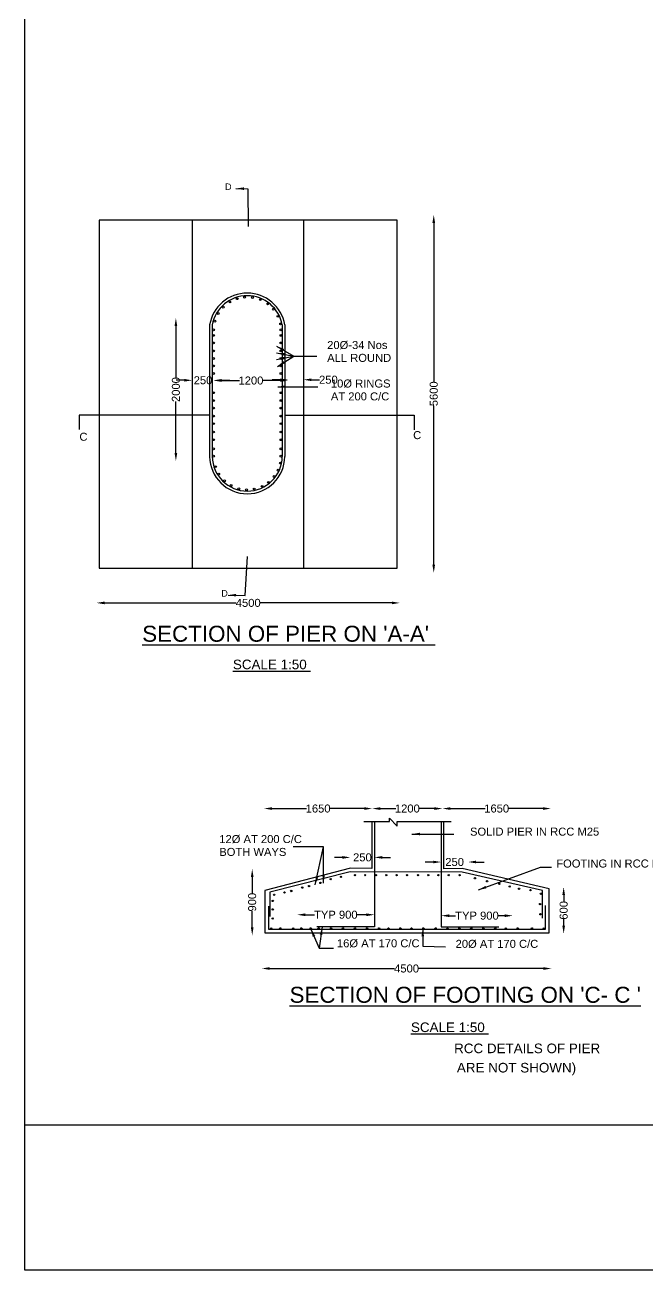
# Model space of a CAD drawing. Header units: millimetres. Extents: x 5124 to 2361568, y 2311 to 44333890.
# Drawn here: x 2352359 to 2354302, y 44327291 to 44331180 of the extents above; entities that cross this region are included whole.
import ezdxf

# ---------------------------------------------------------------- set-up
doc = ezdxf.new("R2010")
doc.units = ezdxf.units.MM
doc.header["$MEASUREMENT"] = 0
for name, color, linetype in [('DRAWING', 2, 'Continuous'), ('REF', 7, 'Continuous'), ('TEXT', 7, 'Continuous')]:
    doc.layers.add(name, color=color, linetype=linetype)
doc.styles.get("Standard").update_dxf_attribs({"font": 'arial.ttf', "height": 25})
doc.dimstyles.get("Standard").update_dxf_attribs({"dimtxt": 25, "dimasz": 25, "dimexe": 0.18, "dimexo": 0.0625, "dimgap": 0.09, "dimtad": 0, "dimdec": 0, "dimzin": 0, "dimdsep": 46, "dimtxsty": 'Standard', "dimcen": 0.09, "dimse1": 1, "dimse2": 1, "dimadec": 0, "dimazin": 0, "dimtfac": 1, "dimtdec": 0, "dimtofl": 0, "dimtmove": 0, "dimatfit": 3, "dimfxl": 1, "dimtolj": 1, "dimtzin": 0, "dimarcsym": 0})

# ---------------------------------------------------------------- blocks, each defined once
blk = doc.blocks.new('*D125')
at = {"layer": 'Defpoints', "color": 0, "transparency": 16777216}
for p in [(2353098.3, 44328234.7), (2354003.5, 44328234.7), (2354003.5, 44328233)]:
    blk.add_point(p, dxfattribs=at)
at = {"layer": 'TEXT', "color": 0, "lineweight": -2, "transparency": 16777216}
for p, q in [((2353123.3, 44328233), (2353513, 44328233)), ((2353978.5, 44328233), (2353588.8, 44328233))]:
    blk.add_line(p, q, dxfattribs=at)
at = {"layer": 'TEXT', "color": 0, "transparency": 16777216}
for points in [[(2353123.3, 44328237.2), (2353123.3, 44328228.9), (2353098.3, 44328233)], [(2353978.5, 44328237.2), (2353978.5, 44328228.9), (2354003.5, 44328233)]]:
    blk.add_solid(points, dxfattribs=at)
at = {"layer": 'TEXT', "color": 0, "transparency": 16777216, "insert": (2353550.9, 44328233), "char_height": 25, "attachment_point": 5}
blk.add_mtext('\\A1;4500', dxfattribs=at)
blk = doc.blocks.new('*D126')
at = {"layer": 'Defpoints', "color": 0, "transparency": 16777216}
for p in [(2354041.6, 44328487.7), (2354048.4, 44328487.7), (2354048.4, 44328341.5)]:
    blk.add_point(p, dxfattribs=at)
at = {"layer": 'TEXT', "color": 0, "lineweight": -2, "transparency": 16777216}
for p, q in [((2354041.6, 44328462.7), (2354041.6, 44328442.3)), ((2354041.6, 44328366.5), (2354041.6, 44328386.8))]:
    blk.add_line(p, q, dxfattribs=at)
at = {"layer": 'TEXT', "color": 0, "transparency": 16777216}
for points in [[(2354037.4, 44328462.7), (2354045.7, 44328462.7), (2354041.6, 44328487.7)], [(2354037.4, 44328366.5), (2354045.7, 44328366.5), (2354041.6, 44328341.5)]]:
    blk.add_solid(points, dxfattribs=at)
at = {"layer": 'TEXT', "color": 0, "transparency": 16777216, "insert": (2354041.6, 44328414.6), "char_height": 25, "attachment_point": 5, "rotation": 90}
blk.add_mtext('\\A1;600', dxfattribs=at)
blk = doc.blocks.new('*D127')
at = {"layer": 'Defpoints', "color": 0, "transparency": 16777216}
for p in [(2353659, 44328399), (2353882.5, 44328399), (2353882.5, 44328398)]:
    blk.add_point(p, dxfattribs=at)
at = {"layer": 'TEXT', "color": 0, "lineweight": -2, "transparency": 16777216}
for p, q in [((2353684, 44328398), (2353704, 44328398)), ((2353857.5, 44328398), (2353837.6, 44328398))]:
    blk.add_line(p, q, dxfattribs=at)
at = {"layer": 'TEXT', "color": 0, "transparency": 16777216}
for points in [[(2353684, 44328402.2), (2353684, 44328393.8), (2353659, 44328398)], [(2353857.5, 44328402.2), (2353857.5, 44328393.8), (2353882.5, 44328398)]]:
    blk.add_solid(points, dxfattribs=at)
at = {"layer": 'TEXT', "color": 0, "transparency": 16777216, "insert": (2353770.8, 44328398), "char_height": 25, "attachment_point": 5}
blk.add_mtext('\\A1;TYP 900', dxfattribs=at)
blk = doc.blocks.new('*D128')
at = {"layer": 'Defpoints', "color": 0, "transparency": 16777216}
for p in [(2353209.3, 44328404.8), (2353450.4, 44328404.8), (2353450.4, 44328400.9)]:
    blk.add_point(p, dxfattribs=at)
at = {"layer": 'TEXT', "color": 0, "lineweight": -2, "transparency": 16777216}
for p, q in [((2353234.3, 44328400.9), (2353263.1, 44328400.9)), ((2353425.4, 44328400.9), (2353396.7, 44328400.9))]:
    blk.add_line(p, q, dxfattribs=at)
at = {"layer": 'TEXT', "color": 0, "transparency": 16777216}
for points in [[(2353234.3, 44328405.1), (2353234.3, 44328396.8), (2353209.3, 44328400.9)], [(2353425.4, 44328405.1), (2353425.4, 44328396.8), (2353450.4, 44328400.9)]]:
    blk.add_solid(points, dxfattribs=at)
at = {"layer": 'TEXT', "color": 0, "transparency": 16777216, "insert": (2353329.9, 44328400.9), "char_height": 25, "attachment_point": 5}
blk.add_mtext('\\A1;TYP 900', dxfattribs=at)
blk = doc.blocks.new('*D129')
at = {"layer": 'Defpoints', "color": 0, "transparency": 16777216}
for p in [(2353450.4, 44328580), (2353375.4, 44328546), (2353450.4, 44328546)]:
    blk.add_point(p, dxfattribs=at)
at = {"layer": 'TEXT', "color": 0, "lineweight": -2, "transparency": 16777216}
for p, q in [((2353350.4, 44328580), (2353325.4, 44328580)), ((2353475.4, 44328580), (2353500.4, 44328580))]:
    blk.add_line(p, q, dxfattribs=at)
at = {"layer": 'TEXT', "color": 0, "transparency": 16777216}
for points in [[(2353350.4, 44328584.2), (2353350.4, 44328575.8), (2353375.4, 44328580)], [(2353475.4, 44328584.2), (2353475.4, 44328575.8), (2353450.4, 44328580)]]:
    blk.add_solid(points, dxfattribs=at)
at = {"layer": 'TEXT', "color": 0, "transparency": 16777216, "insert": (2353412.9, 44328580), "char_height": 25, "attachment_point": 5}
blk.add_mtext('\\A1;250', dxfattribs=at)
blk = doc.blocks.new('*D130')
at = {"layer": 'Defpoints', "color": 0, "transparency": 16777216}
for p in [(2353659, 44328571.5), (2353743, 44328571.5), (2353743, 44328565.6)]:
    blk.add_point(p, dxfattribs=at)
at = {"layer": 'TEXT', "color": 0, "lineweight": -2, "transparency": 16777216}
for p, q in [((2353634, 44328565.6), (2353609, 44328565.6)), ((2353768, 44328565.6), (2353793, 44328565.6))]:
    blk.add_line(p, q, dxfattribs=at)
at = {"layer": 'TEXT', "color": 0, "transparency": 16777216}
for points in [[(2353634, 44328569.8), (2353634, 44328561.4), (2353659, 44328565.6)], [(2353768, 44328569.8), (2353768, 44328561.4), (2353743, 44328565.6)]]:
    blk.add_solid(points, dxfattribs=at)
at = {"layer": 'TEXT', "color": 0, "transparency": 16777216, "insert": (2353701, 44328565.6), "char_height": 25, "attachment_point": 5}
blk.add_mtext('\\A1;250', dxfattribs=at)
blk = doc.blocks.new('*D131')
at = {"layer": 'Defpoints', "color": 0, "transparency": 16777216}
for p in [(2353105.6, 44328735.3), (2353443.6, 44328735.3), (2353443.6, 44328732.5)]:
    blk.add_point(p, dxfattribs=at)
at = {"layer": 'TEXT', "color": 0, "lineweight": -2, "transparency": 16777216}
for p, q in [((2353130.6, 44328732.5), (2353238.4, 44328732.5)), ((2353418.6, 44328732.5), (2353310.8, 44328732.5))]:
    blk.add_line(p, q, dxfattribs=at)
at = {"layer": 'TEXT', "color": 0, "transparency": 16777216}
for points in [[(2353130.6, 44328736.7), (2353130.6, 44328728.3), (2353105.6, 44328732.5)], [(2353418.6, 44328736.7), (2353418.6, 44328728.3), (2353443.6, 44328732.5)]]:
    blk.add_solid(points, dxfattribs=at)
at = {"layer": 'TEXT', "color": 0, "transparency": 16777216, "insert": (2353274.6, 44328732.5), "char_height": 25, "attachment_point": 5}
blk.add_mtext('\\A1;1650', dxfattribs=at)
blk = doc.blocks.new('*D132')
at = {"layer": 'Defpoints', "color": 0, "transparency": 16777216}
for p in [(2353443.6, 44328732.5), (2353663, 44328732.5), (2353663, 44328732.5)]:
    blk.add_point(p, dxfattribs=at)
at = {"layer": 'TEXT', "color": 0, "lineweight": -2, "transparency": 16777216}
for p, q in [((2353468.6, 44328732.5), (2353517.1, 44328732.5)), ((2353638, 44328732.5), (2353589.5, 44328732.5))]:
    blk.add_line(p, q, dxfattribs=at)
at = {"layer": 'TEXT', "color": 0, "transparency": 16777216}
for points in [[(2353468.6, 44328736.7), (2353468.6, 44328728.3), (2353443.6, 44328732.5)], [(2353638, 44328736.7), (2353638, 44328728.3), (2353663, 44328732.5)]]:
    blk.add_solid(points, dxfattribs=at)
at = {"layer": 'TEXT', "color": 0, "transparency": 16777216, "insert": (2353553.3, 44328732.5), "char_height": 25, "attachment_point": 5}
blk.add_mtext('\\A1;1200', dxfattribs=at)
blk = doc.blocks.new('*D133')
at = {"layer": 'Defpoints', "color": 0, "transparency": 16777216}
for p in [(2353663, 44328732.5), (2354001.7, 44328732.5), (2354001.7, 44328732.5)]:
    blk.add_point(p, dxfattribs=at)
at = {"layer": 'TEXT', "color": 0, "lineweight": -2, "transparency": 16777216}
for p, q in [((2353688, 44328732.5), (2353796.1, 44328732.5)), ((2353976.7, 44328732.5), (2353868.5, 44328732.5))]:
    blk.add_line(p, q, dxfattribs=at)
at = {"layer": 'TEXT', "color": 0, "transparency": 16777216}
for points in [[(2353688, 44328736.7), (2353688, 44328728.3), (2353663, 44328732.5)], [(2353976.7, 44328736.7), (2353976.7, 44328728.3), (2354001.7, 44328732.5)]]:
    blk.add_solid(points, dxfattribs=at)
at = {"layer": 'TEXT', "color": 0, "transparency": 16777216, "insert": (2353832.3, 44328732.5), "char_height": 25, "attachment_point": 5}
blk.add_mtext('\\A1;1650', dxfattribs=at)
blk = doc.blocks.new('*D134')
at = {"layer": 'Defpoints', "color": 0, "transparency": 16777216}
for p in [(2353067.7, 44328543.8), (2353067.7, 44328336.6), (2353068.7, 44328336.6)]:
    blk.add_point(p, dxfattribs=at)
at = {"layer": 'TEXT', "color": 0, "lineweight": -2, "transparency": 16777216}
for p, q in [((2353068.7, 44328518.8), (2353068.7, 44328467.9)), ((2353068.7, 44328361.6), (2353068.7, 44328412.6))]:
    blk.add_line(p, q, dxfattribs=at)
at = {"layer": 'TEXT', "color": 0, "transparency": 16777216}
for points in [[(2353064.6, 44328518.8), (2353072.9, 44328518.8), (2353068.7, 44328543.8)], [(2353064.6, 44328361.6), (2353072.9, 44328361.6), (2353068.7, 44328336.6)]]:
    blk.add_solid(points, dxfattribs=at)
at = {"layer": 'TEXT', "color": 0, "transparency": 16777216, "insert": (2353068.7, 44328440.2), "char_height": 25, "attachment_point": 5, "rotation": 90}
blk.add_mtext('\\A1;900', dxfattribs=at)
blk = doc.blocks.new('*D139')
at = {"layer": 'Defpoints', "color": 0, "transparency": 16777216}
for p in [(2352830.4, 44330264.4), (2352832.8, 44330264.4), (2352832.8, 44329817.5)]:
    blk.add_point(p, dxfattribs=at)
at = {"layer": 'TEXT', "color": 0, "lineweight": -2, "transparency": 16777216}
for p, q in [((2352830.4, 44330239.4), (2352830.4, 44330078.5)), ((2352830.4, 44329842.5), (2352830.4, 44330003.4))]:
    blk.add_line(p, q, dxfattribs=at)
at = {"layer": 'TEXT', "color": 0, "transparency": 16777216}
for points in [[(2352826.2, 44330239.4), (2352834.5, 44330239.4), (2352830.4, 44330264.4)], [(2352826.2, 44329842.5), (2352834.5, 44329842.5), (2352830.4, 44329817.5)]]:
    blk.add_solid(points, dxfattribs=at)
at = {"layer": 'TEXT', "color": 0, "transparency": 16777216, "insert": (2352830.4, 44330040.9), "char_height": 25, "attachment_point": 5, "rotation": 90}
blk.add_mtext('\\A1;2000', dxfattribs=at)
blk = doc.blocks.new('*D140')
at = {"layer": 'Defpoints', "color": 0, "transparency": 16777216}
for p in [(2352881.6, 44330071.5), (2352948.6, 44330071.5), (2352948.6, 44330069.8)]:
    blk.add_point(p, dxfattribs=at)
at = {"layer": 'TEXT', "color": 0, "lineweight": -2, "transparency": 16777216}
for p, q in [((2352856.6, 44330069.8), (2352831.6, 44330069.8)), ((2352973.6, 44330069.8), (2352998.6, 44330069.8))]:
    blk.add_line(p, q, dxfattribs=at)
at = {"layer": 'TEXT', "color": 0, "transparency": 16777216}
for points in [[(2352856.6, 44330074), (2352856.6, 44330065.7), (2352881.6, 44330069.8)], [(2352973.6, 44330074), (2352973.6, 44330065.7), (2352948.6, 44330069.8)]]:
    blk.add_solid(points, dxfattribs=at)
at = {"layer": 'TEXT', "color": 0, "transparency": 16777216, "insert": (2352915.1, 44330069.8), "char_height": 25, "attachment_point": 5}
blk.add_mtext('\\A1;250', dxfattribs=at)
blk = doc.blocks.new('*D141')
at = {"layer": 'Defpoints', "color": 0, "transparency": 16777216}
for p in [(2352948.6, 44330071.5), (2353181.1, 44330071.5), (2353181.1, 44330069)]:
    blk.add_point(p, dxfattribs=at)
at = {"layer": 'TEXT', "color": 0, "lineweight": -2, "transparency": 16777216}
for p, q in [((2352973.6, 44330069), (2353028.6, 44330069)), ((2353156.1, 44330069), (2353101, 44330069))]:
    blk.add_line(p, q, dxfattribs=at)
at = {"layer": 'TEXT', "color": 0, "transparency": 16777216}
for points in [[(2352973.6, 44330073.2), (2352973.6, 44330064.8), (2352948.6, 44330069)], [(2353156.1, 44330073.2), (2353156.1, 44330064.8), (2353181.1, 44330069)]]:
    blk.add_solid(points, dxfattribs=at)
at = {"layer": 'TEXT', "color": 0, "transparency": 16777216, "insert": (2353064.8, 44330069), "char_height": 25, "attachment_point": 5}
blk.add_mtext('\\A1;1200', dxfattribs=at)
blk = doc.blocks.new('*D142')
at = {"layer": 'Defpoints', "color": 0, "transparency": 16777216}
for p in [(2353181.1, 44330071.5), (2353228.8, 44330071.5), (2353228.8, 44330071.5)]:
    blk.add_point(p, dxfattribs=at)
at = {"layer": 'TEXT', "color": 0, "lineweight": -2, "transparency": 16777216}
for p, q in [((2353156.1, 44330071.5), (2353131.1, 44330071.5)), ((2353253.8, 44330071.5), (2353278.8, 44330071.5))]:
    blk.add_line(p, q, dxfattribs=at)
at = {"layer": 'TEXT', "color": 0, "transparency": 16777216}
for points in [[(2353156.1, 44330075.7), (2353156.1, 44330067.4), (2353181.1, 44330071.5)], [(2353253.8, 44330075.7), (2353253.8, 44330067.4), (2353228.8, 44330071.5)]]:
    blk.add_solid(points, dxfattribs=at)
at = {"layer": 'TEXT', "color": 0, "transparency": 16777216, "insert": (2353306.7, 44330071.5), "char_height": 25, "attachment_point": 5}
blk.add_mtext('\\A1;250', dxfattribs=at)
blk = doc.blocks.new('*D143')
at = {"layer": 'Defpoints', "color": 0, "transparency": 16777216}
for p in [(2352582.4, 44329370.8), (2353530.1, 44329374.7), (2353530.1, 44329370.8)]:
    blk.add_point(p, dxfattribs=at)
at = {"layer": 'TEXT', "color": 0, "lineweight": -2, "transparency": 16777216}
for p, q in [((2352607.4, 44329374.7), (2353018.4, 44329374.7)), ((2353505.1, 44329374.7), (2353094.1, 44329374.7))]:
    blk.add_line(p, q, dxfattribs=at)
at = {"layer": 'TEXT', "color": 0, "transparency": 16777216}
for points in [[(2352607.4, 44329378.8), (2352607.4, 44329370.5), (2352582.4, 44329374.7)], [(2353505.1, 44329378.8), (2353505.1, 44329370.5), (2353530.1, 44329374.7)]]:
    blk.add_solid(points, dxfattribs=at)
at = {"layer": 'TEXT', "color": 0, "transparency": 16777216, "insert": (2353056.3, 44329374.7), "char_height": 25, "attachment_point": 5}
blk.add_mtext('\\A1;4500', dxfattribs=at)
blk = doc.blocks.new('*D144')
at = {"layer": 'Defpoints', "color": 0, "transparency": 16777216}
for p in [(2353616.4, 44330586.4), (2353635.8, 44330586.4), (2353616.4, 44329469)]:
    blk.add_point(p, dxfattribs=at)
at = {"layer": 'TEXT', "color": 0, "lineweight": -2, "transparency": 16777216}
for p, q in [((2353635.8, 44330561.4), (2353635.8, 44330065.1)), ((2353635.8, 44329494), (2353635.8, 44329990.3))]:
    blk.add_line(p, q, dxfattribs=at)
at = {"layer": 'TEXT', "color": 0, "transparency": 16777216}
for points in [[(2353631.6, 44330561.4), (2353639.9, 44330561.4), (2353635.8, 44330586.4)], [(2353631.6, 44329494), (2353639.9, 44329494), (2353635.8, 44329469)]]:
    blk.add_solid(points, dxfattribs=at)
at = {"layer": 'TEXT', "color": 0, "transparency": 16777216, "insert": (2353635.8, 44330027.7), "char_height": 25, "attachment_point": 5, "rotation": 90}
blk.add_mtext('\\A1;5600', dxfattribs=at)

msp = doc.modelspace()

# ---------------------------------------------------------------- linework, layer by layer
at = {"layer": 'DRAWING', "color": 0}
for points in [[(2352358.8, 44333890.5), (2361567.6, 44333890.5), (2361567.6, 44327743.4), (2352358.8, 44327743.4)], [(2352590.9, 44329483.6), (2353521.4, 44329483.6), (2353521.4, 44330569.4), (2352590.9, 44330569.4)]]:
    msp.add_lwpolyline(points, close=True, dxfattribs=at)
for points in [[(2352881.6, 44330569.4), (2352881.6, 44329483.6)], [(2353228.8, 44330569.4), (2353228.8, 44329483.6)], [(2352935.8, 44330242.6), (2352935.8, 44329831.8)], [(2352943.8, 44330242.6), (2352943.8, 44329831.8)], [(2353162.6, 44330242.6), (2353162.6, 44329831.8)], [(2353170.6, 44330242.6), (2353170.6, 44329831.8)], [(2352935.8, 44329960.8), (2352527.9, 44329960.8), (2352527.9, 44329915.9)], [(2353170.6, 44329960.8), (2353574.2, 44329960.8), (2353574.2, 44329915.2)], [(2353442.1, 44328692.3), (2353442.1, 44328544.9), (2353375.4, 44328546), (2353108.4, 44328477.1), (2353108.4, 44328344.4), (2353996.1, 44328344.4), (2353996.1, 44328482), (2353725, 44328545.3), (2353667.7, 44328544.8), (2353667.7, 44328692.5)], [(2353450.4, 44328692.3), (2353450.4, 44328363.4), (2353270.7, 44328363.4)], [(2353416.9, 44328692.3), (2353497.2, 44328692.3), (2353497.2, 44328702.8), (2353521.7, 44328677.5), (2353521.7, 44328692.5), (2353690, 44328692.5)], [(2353659, 44328692.5), (2353659, 44328363.3), (2353839.4, 44328363.3)], [(2353975.8, 44328390.5), (2353975.8, 44328476.8), (2353724.5, 44328534.2), (2353375.1, 44328534.9), (2353124, 44328471.6), (2353124, 44328395.9)], [(2353119.9, 44328427.4), (2353119.9, 44328355.5), (2353985, 44328355.5), (2353985, 44328429.4)]]:
    msp.add_lwpolyline(points, dxfattribs=at)
for centre, radius in [((2352999.3, 44330314.3), 2.79), ((2353021.6, 44330324.6), 2.79), ((2353045, 44330329.5), 2.79), ((2353069.6, 44330328.4), 2.79), ((2353094.1, 44330321.7), 2.79), ((2353117, 44330308.3), 2.79), ((2352962.8, 44330278.3), 2.79), ((2352978.2, 44330298.3), 2.79), ((2353134.7, 44330291.8), 2.79), ((2353149.1, 44330269.5), 2.79), ((2352952.1, 44330254.3), 2.79), ((2353157.3, 44330245.8), 2.79), ((2352948.2, 44330227.6), 2.79), ((2352948.2, 44330210.1), 2.79), ((2353158.5, 44330227.6), 2.79), ((2353158.5, 44330210.1), 2.79), ((2352948.2, 44330186.5), 2.79), ((2352948.2, 44330161.5), 2.79), ((2353158.5, 44330186.5), 2.79), ((2353158.5, 44330161.5), 2.79), ((2352948.2, 44330137.9), 2.79), ((2352948.2, 44330114.8), 2.79), ((2353158.5, 44330137.9), 2.79), ((2353158.5, 44330114.8), 2.79), ((2352948.2, 44330091), 2.79), ((2353158.5, 44330091), 2.79), ((2352948.2, 44330031), 2.79), ((2352948.2, 44330006.5), 2.79), ((2353158.5, 44330031), 2.79), ((2353158.5, 44330006.5), 2.79), ((2352948.2, 44329983), 2.79), ((2352948.2, 44329958.2), 2.79), ((2353158.5, 44329983), 2.79), ((2353158.5, 44329958.2), 2.79), ((2352948.2, 44329934.3), 2.79), ((2353158.5, 44329934.3), 2.79), ((2352948.2, 44329908.3), 2.79), ((2352948.2, 44329884.3), 2.79), ((2353158.5, 44329908.3), 2.79), ((2353158.5, 44329884.3), 2.79), ((2352948.2, 44329856), 2.79), ((2353158.5, 44329856), 2.79), ((2352948.2, 44329833.1), 2.79), ((2353156.7, 44329811.4), 2.79), ((2353158.5, 44329833.1), 2.79), ((2352954.3, 44329800.1), 2.79), ((2352964.2, 44329777.3), 2.79), ((2353137.1, 44329769.6), 2.79), ((2353149.4, 44329789.3), 2.79), ((2352982.1, 44329756), 2.79), ((2353002.7, 44329741.5), 2.79), ((2353026.9, 44329730.8), 2.79), ((2353051.1, 44329727.8), 2.79), ((2353075, 44329730.5), 2.79), ((2353100, 44329738.7), 2.79), ((2353119.5, 44329751), 2.79), ((2353389.9, 44328524.5), 2.09), ((2353421.6, 44328524.5), 2.09), ((2353455.2, 44328524.5), 2.09), ((2353487.6, 44328524.5), 2.09), ((2353519.9, 44328524.5), 2.09), ((2353552.2, 44328524.5), 2.09), ((2353586.5, 44328524.5), 2.09), ((2353618.5, 44328524.5), 2.09), ((2353650.2, 44328524.5), 2.09), ((2353682.5, 44328524.5), 2.09), ((2353716.5, 44328524.5), 2.09), ((2353225.2, 44328485.7), 2.09), ((2353246.5, 44328490.6), 2.09), ((2353281.9, 44328500.5), 2.09), ((2353314.2, 44328512), 2.09), ((2353346.1, 44328519.4), 2.09), ((2353764.3, 44328514.7), 2.09), ((2353802.2, 44328505.7), 2.09), ((2353840.7, 44328497.4), 2.09), ((2353873.1, 44328489.1), 2.09), ((2353902.3, 44328482.3), 2.09), ((2353132.8, 44328443.9), 2.09), ((2353137.4, 44328463.3), 2.09), ((2353169.6, 44328470.9), 2.09), ((2353190.7, 44328475.1), 2.09), ((2353937.9, 44328478.2), 2.09), ((2353970.6, 44328466.6), 2.09), ((2353132.8, 44328417.7), 2.09), ((2353967.8, 44328434.4), 2.09), ((2353132.8, 44328389.2), 2.09), ((2353969.1, 44328402.3), 2.09), ((2353128, 44328358.2), 2.09), ((2353156.3, 44328358.2), 2.09), ((2353196.7, 44328358.2), 2.09), ((2353222.4, 44328358.2), 2.09), ((2353251.7, 44328358.2), 2.09), ((2353275.9, 44328358.2), 2.09), ((2353314.9, 44328358.2), 2.09), ((2353352.3, 44328358.2), 2.09), ((2353389.4, 44328358.2), 2.09), ((2353427.6, 44328358.2), 2.09), ((2353464.8, 44328358.2), 2.09), ((2353494.4, 44328358.2), 2.09), ((2353531.5, 44328358.2), 2.09), ((2353566.2, 44328358.2), 2.09), ((2353603.3, 44328358.2), 2.09), ((2353641.6, 44328358.2), 2.09), ((2353678.7, 44328358.2), 2.09), ((2353715.8, 44328358.2), 2.09), ((2353752.9, 44328358.2), 2.09), ((2353790.8, 44328358.2), 2.09), ((2353827.9, 44328358.2), 2.09), ((2353861, 44328358.2), 2.09), ((2353898.1, 44328358.2), 2.09), ((2353942.5, 44328358.2), 2.09), ((2353979.6, 44328358.2), 2.09)]:
    msp.add_circle(centre, radius, dxfattribs=at)
for centre, radius, start, end in [((2353053.2, 44330223.2), 119, 9.3901, 170.6099), ((2353053.2, 44330222.8), 111.2, 10.2588, 169.7412), ((2353053.2, 44329832.9), 117.4, 180.5314, 359.4686), ((2353053.2, 44329833.3), 109.4, 180.8187, 359.1813)]:
    msp.add_arc(centre, radius, start, end, dxfattribs=at)
at = {"layer": 'TEXT', "color": 0}
msp.add_lwpolyline([(2352358.8, 44333890.5), (2361567.6, 44333890.5), (2361567.6, 44327291.3), (2352358.8, 44327291.3)], close=True, dxfattribs=at)

# ---------------------------------------------------------------- texts
for s, height, p in [('D', 20.4, (2352983.8, 44330664.1)), ('20Ø-34 Nos ', 25, (2353302.9, 44330167.5)), ('ALL ROUND', 25, (2353302.9, 44330127.4)), ('10Ø RINGS ', 25, (2353314.5, 44330047.3)), ('AT 200 C/C', 25, (2353314.5, 44330007.1)), ('C', 25, (2352529, 44329881.1)), ('C', 25, (2353571.4, 44329886.1)), ('D', 20.4, (2352972.1, 44329394.4)), ("%%USECTION OF PIER ON 'A-A' ", 50, (2352725.2, 44329253.4)), ('%%USCALE 1:50 ', 30, (2353008.4, 44329167.6)), ('12Ø AT 200 C/C ', 25, (2352965.9, 44328624.8)), ('SOLID PIER IN RCC M25', 25, (2353749, 44328648)), ('BOTH WAYS ', 25, (2352965.9, 44328584.6)), ('FOOTING IN RCC M25', 25, (2354018.4, 44328548.4)), ('16Ø AT 170 C/C', 25, (2353333.4, 44328299.3)), ('20Ø AT 170 C/C ', 25, (2353704.1, 44328297.6)), ("%%USECTION OF FOOTING ON 'C- C '", 50, (2353185.4, 44328126)), ('%%USCALE 1:50 ', 30, (2353564.5, 44328034.6)), ('RCC DETAILS OF PIER ', 30, (2353699.3, 44327968.7)), ('ARE NOT SHOWN)', 30, (2353708, 44327908.4))]:
    msp.add_text(s, height=height, dxfattribs=at).set_placement(p)

# ---------------------------------------------------------------- dimensions: what is measured, and where the dimension line sits
for base, p1, p2, text, picture, middle in [((2353635.8, 44330586.4), (2353616.4, 44329469), (2353616.4, 44330586.4), '5600', '*D144', (2353635.8, 44330027.7)), ((2352830.4, 44330264.4), (2352832.8, 44329817.5), (2352832.8, 44330264.4), '2000', '*D139', (2352830.4, 44330040.9)), ((2353068.7, 44328336.6), (2353067.7, 44328543.8), (2353067.7, 44328336.6), '900', '*D134', (2353068.7, 44328440.2)), ((2354041.6, 44328487.7), (2354048.4, 44328341.5), (2354048.4, 44328487.7), '600', '*D126', (2354041.6, 44328414.6))]:
    dim = msp.add_linear_dim(base=base, p1=p1, p2=p2, angle=90, text=text, dimstyle='Standard', dxfattribs=at)
    dim.commit()
    dim.dimension.update_dxf_attribs({"geometry": picture, "text_midpoint": middle})
for base, p1, p2, text, picture, middle in [((2352948.6, 44330069.8), (2352881.6, 44330071.5), (2352948.6, 44330071.5), '250', '*D140', (2352915.1, 44330069.8)), ((2353181.1, 44330069), (2352948.6, 44330071.5), (2353181.1, 44330071.5), '1200', '*D141', (2353064.8, 44330069)), ((2353228.8, 44330071.5), (2353181.1, 44330071.5), (2353228.8, 44330071.5), '250', '*D142', (2353306.7, 44330071.5)), ((2353530.1, 44329374.7), (2352582.4, 44329370.8), (2353530.1, 44329370.8), '4500', '*D143', (2353056.3, 44329374.7)), ((2353443.6, 44328732.5), (2353105.6, 44328735.3), (2353443.6, 44328735.3), '1650', '*D131', (2353274.6, 44328732.5)), ((2353663, 44328732.5), (2353443.6, 44328732.5), (2353663, 44328732.5), '1200', '*D132', (2353553.3, 44328732.5)), ((2354001.7, 44328732.5), (2353663, 44328732.5), (2354001.7, 44328732.5), '1650', '*D133', (2353832.3, 44328732.5)), ((2353450.4, 44328580), (2353375.4, 44328546), (2353450.4, 44328546), '250', '*D129', (2353412.9, 44328580)), ((2353743, 44328565.6), (2353659, 44328571.5), (2353743, 44328571.5), '250', '*D130', (2353701, 44328565.6)), ((2353450.4, 44328400.9), (2353209.3, 44328404.8), (2353450.4, 44328404.8), 'TYP 900', '*D128', (2353329.9, 44328400.9)), ((2353882.5, 44328398), (2353659, 44328399), (2353882.5, 44328399), 'TYP 900', '*D127', (2353770.8, 44328398)), ((2354003.5, 44328233), (2353098.3, 44328234.7), (2354003.5, 44328234.7), '4500', '*D125', (2353550.9, 44328233))]:
    dim = msp.add_linear_dim(base=base, p1=p1, p2=p2, text=text, dimstyle='Standard', dxfattribs=at)
    dim.commit()
    dim.dimension.update_dxf_attribs({"geometry": picture, "text_midpoint": middle})

# ---------------------------------------------------------------- leaders
at = {"layer": 'REF'}
msp.add_leader([(2353601.2, 44328358.2), (2353601.8, 44328302.9), (2353672.8, 44328300.8)], dimstyle='Standard', override={"dimgap": 0.09, "dimtad": 0}, dxfattribs=at)
at = {"layer": 'TEXT', "color": 0}
for points in [[(2353017.9, 44330668.6), (2353054.6, 44330668.1), (2353056, 44330549.7)], [(2353145, 44330176.9), (2353198.5, 44330145.1), (2353270.7, 44330145.1)], [(2353145, 44330155.5), (2353198.5, 44330145.1)], [(2353145, 44330134.5), (2353198.5, 44330145.1)], [(2353147.6, 44330112.9), (2353198.5, 44330145.1)], [(2353148.7, 44330049.8), (2353273.5, 44330049.8)], [(2352993.6, 44329399.1), (2353047.2, 44329398.2), (2353053.7, 44329519.9)], [(2353567.8, 44328653), (2353698.2, 44328653)], [(2353291.6, 44328499.9), (2353291.6, 44328612.6), (2353196.3, 44328612.6)], [(2353265.8, 44328494.4), (2353291.6, 44328612.6)], [(2353775.2, 44328478.5), (2353969.3, 44328549.5), (2354003.7, 44328549.5)], [(2353251.9, 44328356.1), (2353278, 44328296.3), (2353322.8, 44328296.3)], [(2353287.5, 44328363.4), (2353278, 44328296.3)]]:
    msp.add_leader(points, dimstyle='Standard', override={"dimgap": 0.09, "dimtad": 0}, dxfattribs=at)

doc.saveas('drawing.dxf')
